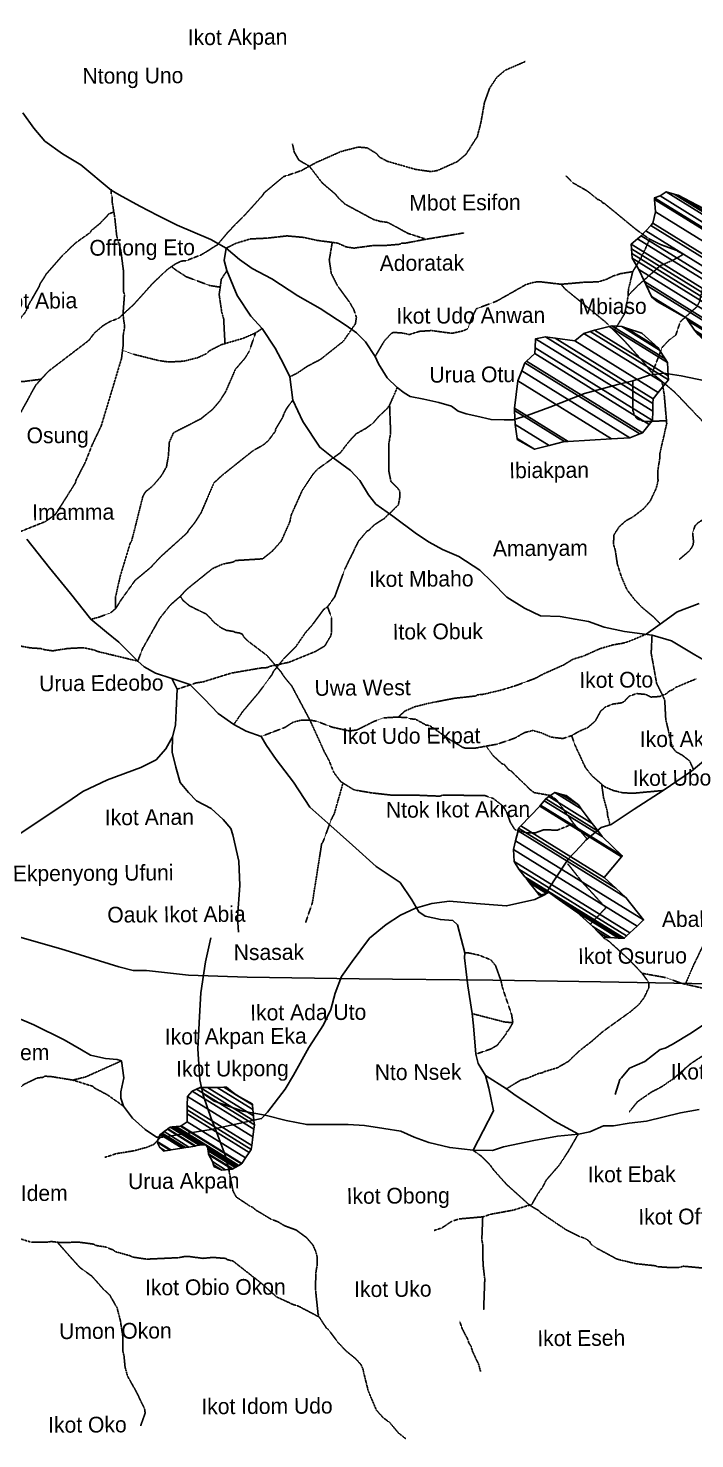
# Model space of a CAD drawing. Header units: metres. Extents: x 321186 to 621985, y 106829 to 204599.
# Drawn here: x 575230 to 583692, y 121775 to 139688 of the extents above; entities that cross this region are included whole.
import ezdxf
from ezdxf.enums import TextEntityAlignment as Align

# ---------------------------------------------------------------- set-up
doc = ezdxf.new("R2010")
doc.units = ezdxf.units.M
doc.header["$MEASUREMENT"] = 0
doc.linetypes.add('DASHED', pattern=[0.75, 0.5, -0.25])
for name, color, linetype in [('11', 7, 'CONTINUOUS'), ('14', 7, 'CONTINUOUS'), ('15', 7, 'CONTINUOUS'), ('18', 7, 'CONTINUOUS'), ('34', 7, 'CONTINUOUS')]:
    doc.layers.add(name, color=color, linetype=linetype)
doc.styles.get("Standard").update_dxf_attribs({"font": 'txt', "height": 0.2})

msp = doc.modelspace()

# ---------------------------------------------------------------- linework, layer by layer
at = {"layer": '14', "color": 1, "linetype": 'Continuous'}
msp.add_lwpolyline([(577549, 128138), (577481, 127831), (577420, 127437), (577405, 127137), (577384, 126728), (577410, 126334), (577451, 126140), (577551, 125841), (577610, 125694), (577727, 125390), (577779, 125177)], dxfattribs=at)
at = {"layer": '15', "color": 1, "linetype": 'DASHED'}
for points in [[(575113, 134767), (575325, 135155), (575487, 135332), (575998, 135722), (576069, 135816), (576173, 135905), (576258, 135958), (576380, 136006), (576568, 136178), (576813, 136450), (576999, 136626), (577102, 136696), (577174, 136730), (577236, 136736), (577431, 136812), (577630, 136936), (577778, 137111), (577997, 137334), (578208, 137568), (578227, 137599), (578472, 137803), (578692, 137877), (578888, 137983), (579199, 138121), (579419, 138178), (579533, 138168), (579648, 138098), (579691, 138050), (579785, 137999), (580141, 137896), (580342, 137867), (580427, 137881), (580676, 137993), (580787, 138086), (580932, 138313), (580976, 138486), (581022, 138744), (581088, 138927), (581180, 139064), (581284, 139153), (581537, 139263)], [(578585, 138219), (578606, 138117), (578666, 138012), (578799, 137935), (578963, 137722), (579128, 137582), (579181, 137518), (579255, 137452), (579611, 137260), (579696, 137235), (579798, 137220), (580051, 137082), (580278, 137009)], [(582059, 137811), (582149, 137722), (582328, 137620), (582458, 137515), (582507, 137492), (582520, 137471), (582548, 137460), (582944, 137134), (583105, 137018), (583262, 136939), (583448, 136871), (583547, 136814)], [(576282, 137645), (576283, 137582), (576294, 137552), (576296, 137479), (576329, 137281), (576353, 137051), (576405, 136868), (576438, 136614), (576439, 136343), (576452, 136303), (576433, 136054), (576454, 135898), (576435, 135781), (576437, 135677), (576414, 135493), (576156, 134634), (576044, 134402), (575955, 134177), (575838, 133950), (575829, 133914), (575576, 133514), (575449, 133423), (575044, 133261)], [(576317, 137354), (576258, 137332), (576138, 137206), (576031, 137118), (576016, 137092), (575831, 136961), (575669, 136806), (575460, 136567), (575378, 136437), (575371, 136412), (575237, 136178), (575197, 136086), (575135, 136008), (575047, 135828), (574987, 135672), (574935, 135606), (574846, 135338), (574673, 135052)], [(580755, 137087), (580258, 137004), (580005, 136956), (579971, 136958), (579946, 136944), (579761, 136928), (579623, 136930), (579364, 136895), (579265, 136911), (579162, 136957), (579090, 136968), (578896, 136993), (578726, 137031), (578516, 137050), (578255, 137021), (578052, 137012), (577872, 136958), (577741, 136894)], [(579090, 136968), (579052, 136745), (579077, 136573), (579158, 136415), (579314, 136201), (579365, 136111), (579396, 136017), (579385, 135936), (579231, 135713), (578939, 135481), (578772, 135394), (578646, 135308), (578551, 135261)], [(583120, 137010), (583072, 136903), (583009, 136768), (582904, 136596), (582849, 136362), (582848, 136293), (582803, 136064), (582670, 135846)], [(583547, 136814), (583417, 136743), (583254, 136672), (582947, 136398), (582848, 136293)], [(577051, 136661), (577089, 136627), (577235, 136532), (577533, 136420), (577668, 136399)], [(577752, 136609), (577681, 136499), (577654, 136303), (577686, 136085), (577711, 135998), (577728, 135682)], [(582904, 136596), (582747, 136570), (582658, 136541), (582569, 136497), (582463, 136466), (582306, 136463), (581995, 136436), (581725, 136468), (581656, 136463), (581551, 136433), (581176, 136221), (580918, 136124), (580863, 136012), (580811, 135872), (580751, 135844), (580610, 135813), (580347, 135848), (580198, 135838), (580067, 135797), (579987, 135816), (579865, 135825), (579837, 135809), (579751, 135715), (579633, 135518)], [(583832, 136507), (583775, 136318), (583755, 136220), (583721, 136153), (583509, 135961), (583452, 135791), (583366, 135728), (583277, 135632), (583152, 135307)], [(581995, 136436), (582046, 136376), (582568, 135949), (582803, 135712), (583029, 135462), (583152, 135307), (583438, 135066), (583933, 134547)], [(578116, 135818), (578036, 135586), (577980, 135495), (577861, 135357), (577738, 135075), (577664, 134957), (577569, 134845), (577421, 134727), (577074, 134550), (577021, 134430), (577009, 134253), (576985, 134117), (576918, 134001), (576812, 133876), (576719, 133801), (576685, 133740), (576542, 133172), (576526, 133153), (576399, 132732), (576336, 132456), (576340, 132318)], [(578198, 135873), (578116, 135818), (577961, 135750), (577681, 135669), (577525, 135588), (577491, 135554), (577382, 135504), (577204, 135459), (577016, 135449), (576893, 135466), (576562, 135548), (576427, 135597)], [(575394, 135230), (575168, 135201), (575073, 135200), (574963, 135177), (574779, 135109), (574673, 135052), (574459, 134899), (574300, 134799), (574054, 134706), (574006, 134676), (573555, 134480)], [(579915, 135125), (579874, 135028), (579818, 134903), (579789, 134860), (579677, 134754), (579610, 134675), (579517, 134606), (579393, 134537), (579303, 134440), (579191, 134295), (578904, 134088), (578850, 134030), (578709, 133818), (578571, 133510), (578551, 133419), (578442, 133174), (578329, 133048), (578206, 132949), (577865, 132928), (577831, 132908), (577701, 132883), (577569, 132825), (577239, 132559), (577160, 132473), (577033, 132362), (576899, 132193), (576680, 131806), (576621, 131650)], [(583275, 135204), (583304, 135041), (583336, 134666), (583250, 134292), (583249, 134228), (583222, 134065), (583226, 133941), (583205, 133851), (583128, 133685), (583046, 133588), (582912, 133485), (582819, 133433), (582732, 133356), (582666, 133254), (582660, 133134), (582684, 133055), (582710, 132879), (582762, 132718), (582833, 132555), (582929, 132430), (583020, 132335), (583175, 132206), (583255, 132121)], [(583333, 134703), (583049, 134692), (582966, 134726), (582935, 134757), (582904, 134838), (582908, 135208)], [(578589, 134964), (578519, 134871), (578476, 134794), (578461, 134746), (578372, 134599), (578365, 134566), (578279, 134452), (578215, 134396), (578084, 134322), (577693, 134011), (577588, 133914), (577425, 133535), (577343, 133407), (577260, 133305), (577252, 133283), (576908, 132973), (576784, 132839), (576587, 132676), (576403, 132419), (576340, 132318), (576277, 132264), (576126, 132208), (576024, 132182)], [(579818, 134903), (579831, 134543), (579809, 134417), (579806, 134075), (579834, 133934), (579920, 133849), (579949, 133805), (579949, 133744), (579929, 133633), (579749, 133460), (579627, 133384), (579554, 133310), (579533, 133303), (579422, 133172), (579249, 132818), (579122, 132468), (579030, 132340), (578980, 132305), (578831, 132103), (578752, 132015), (578625, 131831), (578469, 131674), (578343, 131519), (578324, 131478), (578155, 131249), (577953, 131010), (577839, 130844)], [(584142, 133605), (584070, 133589), (583940, 133529), (583744, 133415), (583697, 133372), (583665, 133281), (583677, 133162), (583668, 133116), (583625, 133051), (583494, 132940)], [(582156, 129587), (581946, 129503), (581776, 129509), (581671, 129471), (581557, 129470), (581406, 129511), (581351, 129603), (581304, 129731), (581264, 129803), (581135, 129906), (581029, 129942), (580492, 129950), (580458, 129935), (580152, 129948), (579853, 129947), (579589, 129977), (579367, 130015), (579199, 130119), (579110, 130235), (579049, 130388), (578990, 130498), (578806, 130902), (578577, 131332), (578473, 131459), (578444, 131508), (578261, 131722), (578021, 131904), (577971, 131954), (577947, 131994), (577901, 132011), (577861, 132013), (577842, 132026), (577747, 132041), (577677, 132074), (577595, 132139), (577490, 132248), (577281, 132350), (577199, 132417), (577160, 132473)], [(579030, 132340), (579081, 132201), (579082, 132021), (579071, 131971), (578996, 131844), (578878, 131773), (578538, 131635), (578301, 131585), (578263, 131568), (578186, 131563), (577807, 131498), (577447, 131386), (577366, 131375), (577120, 131294)], [(573200, 131039), (573642, 131303), (573950, 131470), (574116, 131519), (574310, 131608), (574395, 131658), (574476, 131684), (574522, 131710), (574653, 131747), (574933, 131850), (575122, 131843), (575257, 131818), (575389, 131810), (575441, 131794), (575540, 131781), (575732, 131811), (575932, 131821), (576068, 131791), (576111, 131773), (576621, 131650)], [(583076, 131993), (582858, 131901), (582781, 131878), (582656, 131857), (582485, 131807), (582281, 131715), (582144, 131674), (582032, 131604), (581768, 131486), (581666, 131431), (581428, 131342), (581248, 131286), (581013, 131230), (580931, 131221), (580912, 131208), (580644, 131179), (580304, 131113), (580135, 131070), (580011, 131016), (579935, 130946)], [(583150, 131980), (583139, 131751), (583209, 131365), (583284, 131216), (583311, 131153), (583324, 130910), (583407, 130556), (583453, 130500), (583535, 130454), (583625, 130385), (583676, 130275)], [(583709, 131425), (583436, 131311), (583408, 131284), (583375, 131275), (583328, 131234), (583248, 131201), (583135, 131194), (583071, 131227), (582956, 131238), (582863, 131208), (582800, 131141), (582769, 131121), (582653, 131105), (582555, 131066), (582498, 131015), (582427, 130887), (582334, 130807), (582224, 130759), (582129, 130704), (582018, 130667), (581868, 130685), (581743, 130740), (581636, 130769), (581534, 130744), (581404, 130671), (581188, 130597), (580914, 130547), (580779, 130545), (580748, 130555), (580598, 130643), (580326, 130832), (580281, 130838), (580147, 130912), (580081, 130918), (580040, 130933), (579911, 130939), (579743, 130930), (579613, 130882), (579401, 130776), (579309, 130763), (579091, 130811), (578899, 130884), (578806, 130902), (578693, 130901), (578590, 130873), (578488, 130808), (578186, 130693)], [(582129, 130704), (582166, 130597), (582304, 130298), (582389, 130192), (582549, 130054), (582658, 130007), (582783, 129978), (582907, 129972), (583290, 130007)], [(581044, 130570), (581132, 130450), (581242, 130349), (581273, 130338), (581331, 130269), (581359, 130256), (581599, 130022), (581654, 129980), (581860, 129944), (581936, 129890), (582150, 129594), (582326, 129392)], [(579226, 130102), (579117, 129717), (579077, 129636), (578971, 129352), (578956, 129334), (578837, 128581), (578751, 128329)], [(582510, 130088), (582534, 129916), (582581, 129746), (582585, 129693), (582616, 129570)], [(582081, 129074), (582267, 128840), (582563, 128517), (582414, 128359), (582363, 128306)], [(582536, 128136), (582601, 128094), (582854, 127864), (583024, 127686), (583110, 127567), (583107, 127499), (583050, 127377), (582981, 127288), (582870, 127194), (582530, 126950), (582379, 126818), (582232, 126705), (582084, 126565), (581947, 126486), (581779, 126436), (581756, 126421), (581718, 126418), (581570, 126355), (581484, 126330), (581300, 126219)], [(583833, 128110), (583679, 127794), (583577, 127557)], [(580771, 127948), (580820, 127945), (580951, 127917), (581103, 127857), (581163, 127784), (581231, 127595), (581250, 127508), (581368, 127156), (581383, 127058), (581322, 126955), (581303, 126942), (581293, 126911), (581184, 126772), (581105, 126725), (580913, 126660)], [(583024, 127686), (583330, 127630), (583520, 127560), (583828, 127489)], [(580865, 127174), (581272, 127069), (581383, 127058)], [(584086, 126784), (583776, 126627), (583645, 126542), (583425, 126350), (583270, 126244), (583138, 126175), (582966, 126056), (582860, 125926)], [(576412, 126573), (575958, 126370), (575796, 126330)], [(576439, 125999), (576236, 126142), (576073, 126228), (576052, 126250), (575796, 126330), (575519, 126375), (575440, 126379), (575415, 126364), (575349, 126358), (575182, 126279), (574986, 126140), (574938, 126122), (574726, 125994), (574610, 125965), (574583, 125945), (574457, 125921), (574300, 125922), (573938, 125953), (573714, 126005), (573413, 126097), (573374, 126119), (573014, 126213), (572735, 126311), (572315, 126428)], [(576915, 125607), (576824, 125514), (576741, 125478), (576571, 125432), (576349, 125396), (576203, 125349)], [(582214, 125645), (582085, 125423), (581971, 125249), (581805, 125058), (581766, 124979), (581695, 124878), (581623, 124751), (581386, 124678), (581106, 124627), (581000, 124593), (580701, 124567), (580604, 124535), (580481, 124452), (580383, 124421)], [(583815, 123941), (583551, 123966), (583492, 123952), (583397, 123948), (583219, 123960), (583193, 123972), (582942, 123999), (582706, 124056), (582440, 124199), (582377, 124245), (582356, 124282), (582295, 124322), (582229, 124343), (582050, 124434), (581737, 124646), (581717, 124669), (581595, 124742), (581305, 125003), (581138, 125189), (581091, 125256), (580987, 125360), (580877, 125439)], [(577779, 125177), (577829, 124925), (577870, 124846), (578049, 124726), (578073, 124719), (578120, 124679), (578313, 124564), (578399, 124531), (578487, 124479), (578631, 124426), (578764, 124329), (578846, 124233), (578881, 124152), (578899, 124081), (578899, 123989), (578880, 123873), (578878, 123663), (578909, 123366), (578924, 123321), (579015, 123181), (579044, 123158), (579159, 123003), (579264, 122891), (579378, 122799), (579451, 122723), (579475, 122674), (579546, 122385), (579650, 122139), (579736, 122043), (579821, 121979), (579932, 121847), (580025, 121775)], [(581000, 124593), (580989, 124304), (581002, 124225), (581004, 123990), (581026, 123802), (581012, 123411)], [(578924, 123321), (578665, 123457), (578590, 123481), (578383, 123577), (578180, 123757), (577828, 124033), (577759, 124049), (577738, 124065), (577575, 124078), (577446, 124066), (577286, 124088), (577208, 124088), (577143, 124075), (576735, 124056), (576561, 124081), (576521, 124100), (576342, 124149), (576304, 124174), (576209, 124211), (576088, 124230), (576064, 124246), (575886, 124270), (575615, 124269), (575523, 124280), (575462, 124270), (575270, 124271), (575028, 124345)], [(575600, 124271), (575721, 124133), (575884, 123951), (576033, 123843), (576036, 123842), (576182, 123677), (576266, 123599), (576359, 123435), (576401, 123269), (576432, 123061), (576433, 122878), (576446, 122827), (576459, 122687), (576491, 122570), (576599, 122378), (576709, 122151), (576714, 122099), (576657, 121939)], [(580707, 123272), (580737, 123179), (580812, 123033), (580823, 122994), (580853, 122947), (580872, 122880), (580946, 122727), (580973, 122629)]]:
    msp.add_lwpolyline(points, dxfattribs=at)
at = {"layer": '15', "color": 1, "linetype": 'Continuous'}
for points in [[(581566, 134768), (581388, 134715), (581273, 134714), (581106, 134718), (580927, 134759), (580788, 134789), (580690, 134826), (580603, 134888), (580442, 134934), (580252, 134975), (580078, 135010), (580003, 135057), (579915, 135125), (579789, 135249), (579678, 135427), (579633, 135518), (579510, 135703), (579399, 135818), (579266, 135911), (578937, 136129), (578653, 136290), (578324, 136507), (578075, 136637), (577913, 136751), (577741, 136894), (577549, 137005), (577122, 137186), (576875, 137311), (576648, 137429), (576384, 137573), (576282, 137633), (575898, 137952), (575666, 138092), (575441, 138253), (575301, 138420), (575162, 138613)], [(577741, 136894), (577719, 136737), (577752, 136609), (577884, 136293), (578058, 136032), (578198, 135873), (578366, 135626), (578476, 135416), (578551, 135261), (578589, 134964), (578717, 134694), (578932, 134366), (579100, 134231), (579320, 134070), (579441, 133945), (579552, 133762), (579645, 133642), (579859, 133492), (580160, 133268), (580322, 133159), (580489, 133066), (580697, 132979), (580963, 132807), (581120, 132651), (581305, 132464), (581531, 132324), (581733, 132226), (581983, 132219), (582173, 132183), (582341, 132153), (582543, 132081), (582802, 132025), (583150, 131980), (583396, 131908), (583691, 131732), (584020, 131545)], [(581566, 134768), (581852, 134874), (582294, 135050), (582714, 135163), (582908, 135208), (583116, 135280), (583301, 135308), (583520, 135272), (583825, 135211), (584374, 135037), (584732, 134919), (585026, 134805)], [(580877, 125439), (581007, 125687), (581139, 125939), (581079, 126228), (581036, 126387), (580943, 126539), (580913, 126660), (580882, 127018), (580865, 127174), (580812, 127527), (580768, 127884), (580771, 127948), (580681, 128302), (580622, 128355), (580463, 128369), (580271, 128413), (580187, 128466), (580102, 128617), (579950, 128837), (579648, 129041), (579345, 129312), (579034, 129592), (578807, 129796), (578596, 130114), (578376, 130402), (578256, 130578), (578186, 130693), (577995, 130759), (577839, 130844), (577643, 130984), (577466, 131166), (577281, 131355), (577054, 131429), (576845, 131497), (576702, 131579), (576621, 131650), (576382, 131889), (576223, 132017), (576024, 132182), (575768, 132509), (575498, 132834), (575211, 133197)], [(583076, 131993), (583255, 132121), (583467, 132275), (583748, 132381)], [(577054, 131429), (577120, 131294), (577106, 131023), (577100, 130839), (577062, 130690), (577057, 130494), (577104, 130304), (577157, 130108), (577263, 129984), (577368, 129877), (577552, 129777), (577703, 129641), (577802, 129523), (577828, 129446), (577902, 129108), (577917, 128799), (577887, 128395), (577901, 128210)], [(572805, 130083), (573077, 129862), (573367, 129644), (573577, 129473), (573741, 129396), (573957, 129320), (574167, 129209), (574397, 129115), (574560, 129110), (574684, 129129), (575075, 129429), (575720, 129855), (575922, 129993), (576235, 130144), (576659, 130301), (576854, 130397), (576978, 130535), (577062, 130690)], [(575071, 127128), (575302, 127030), (575685, 126843), (575905, 126713), (576021, 126645), (576114, 126625), (576212, 126605), (576357, 126590), (576412, 126573), (576445, 126359), (576405, 126180), (576406, 126102), (576439, 125999), (576552, 125845), (576715, 125704), (576860, 125605), (576940, 125606), (577552, 125704), (577904, 125780), (578193, 125840), (578267, 125924), (578491, 126214), (578599, 126394), (578794, 126742), (578978, 127030), (579070, 127225), (579126, 127435), (579206, 127646), (579343, 127836), (579561, 128132), (579773, 128306), (579958, 128423), (580148, 128513), (580355, 128573), (580580, 128600), (580916, 128571), (581303, 128542), (581661, 128623), (581793, 128687), (581902, 128861), (582085, 129135), (582240, 129299), (582309, 129378), (582504, 129537), (582631, 129574), (582924, 129771), (583293, 130009), (583649, 130253), (583931, 130486)], [(582214, 125645), (581910, 125807), (581633, 125995), (581423, 126131), (581300, 126219), (581036, 126387)], [(583746, 125955), (583512, 125916), (583078, 125807), (582861, 125783), (582660, 125751), (582535, 125750), (582360, 125673), (582214, 125645), (581950, 125617), (581649, 125562), (581265, 125484), (581123, 125437), (580877, 125439), (580582, 125472), (580314, 125538), (580129, 125606), (579962, 125681), (579744, 125717), (579501, 125754), (579292, 125768), (579008, 125766), (578765, 125765), (578505, 125816), (578237, 125883), (577953, 125934), (577592, 126061), (577449, 126159)]]:
    msp.add_lwpolyline(points, dxfattribs=at)
at = {"layer": '18', "color": 143, "linetype": 'Continuous'}
msp.add_lwpolyline([(583856, 127071), (583651, 126929), (583407, 126780), (583317, 126737), (583251, 126717), (583060, 126566), (582865, 126483), (582764, 126358), (582739, 126338), (582682, 126147)], dxfattribs=at)
at = {"layer": '34', "color": 181, "linetype": 'Continuous'}
msp.add_lwpolyline([(563338, 125251), (565158, 125982), (566225, 126422), (566596, 126575), (567193, 126684), (567469, 126731), (568719, 126963), (570400, 127316), (571328, 127523), (573215, 127972), (573691, 128075), (573826, 128204), (574478, 128327), (575645, 127996), (576380, 127768), (576561, 127723), (576732, 127720), (577265, 127664), (578009, 127637), (579431, 127614), (581129, 127597), (582495, 127578), (584587, 127541)], dxfattribs=at)

# ---------------------------------------------------------------- texts
at = {"layer": '11', "color": 7, "linetype": 'Continuous'}
for s, height, rotation, p in [('Ikot Akpan', 200.3, 0.3666, (577888, 139551)), ('Ntong Uno', 200.3, 0.3663, (576559, 139056)), ('Mbot Esifon', 200.28, 0.3653, (580775, 137479)), ('Offiong Eto', 200.27, 0.3649, (576677, 136878)), ('Adoratak', 200.3, 0.3648, (580228, 136711)), ('Ikot Abia', 200.3, 0.3645, (575331, 136231)), ('Ikot Udo Anwan', 200.28, 0.3644, (580848, 136044)), ('Mbiaso', 200.3, 0.3645, (582650, 136161)), ('Urua Otu', 200.3, 0.3639, (580867, 135290)), ('Uruk Osung', 200.3, 0.3634, (575284, 134492)), ('Ibiakpan', 200.3, 0.3632, (581843, 134051)), ('Imamma', 200.3, 0.3628, (575801, 133542)), ('Amanyam', 200.3, 0.3625, (581732, 133055)), ('Ikot Mbaho', 200.3, 0.3623, (580221, 132700)), ('Itok Obuk', 200.3, 0.3619, (580429, 132031)), ('Urua Edeobo', 200.27, 0.3615, (576158, 131376)), ('Ikot Oto', 200.3, 0.3615, (582695, 131417)), ('Uwa West', 200.3, 0.3614, (579475, 131312)), ('Ikot Udo Ekpat', 200.28, 0.361, (580092, 130677)), ('Ikot Akpan Abia', 200.29, 0.361, (583933, 130639)), ('Ikot Ubo', 200.3, 0.3607, (583403, 130172)), ('Ntok Ikot Akran', 200.28, 0.3605, (580687, 129770)), ('Ikot Anan', 200.3, 0.3604, (576768, 129673)), ('Ekpenyong Ufuni', 200.27, 0.3599, (576054, 128935)), ('Oauk Ikot Abia', 200.27, 0.3596, (577112, 128439)), ('Abakpo', 200.3, 0.3596, (583729, 128351)), ('Nsasak', 200.3, 0.3593, (578285, 127959)), ('Ikot Osuruo', 200.29, 0.3593, (582901, 127912)), ('Ikot Ada Uto', 200.28, 0.3588, (578785, 127195)), ('Ikot Akpan Eka', 200.27, 0.3586, (577865, 126862)), ('Ikot Ndem', 200.3, 0.3585, (574888, 126684)), ('Ikot Ukpong', 200.28, 0.3584, (577823, 126452)), ('Nto Nsek', 200.3, 0.3584, (580180, 126436)), ('Ikot Udo Inam', 200.29, 0.3584, (584222, 126445)), ('Ikot Ebak', 200.3, 0.3576, (582891, 125138)), ('Urua Akpan', 200.3, 0.3575, (577205, 125025)), ('Ikot Idem', 200.3, 0.3574, (575180, 124898)), ('Ikot Obong', 200.3, 0.3574, (579927, 124837)), ('Ikot Offiong', 200.29, 0.3572, (583660, 124573)), ('Ikot Obio Okon', 200.27, 0.3567, (577606, 123705)), ('Ikot Uko', 200.3, 0.3566, (579859, 123681)), ('Umon Okon', 200.3, 0.3563, (576337, 123149)), ('Ikot Eseh', 200.3, 0.3562, (582251, 123058)), ('Ikot Idom Udo', 200.28, 0.3557, (578261, 122195)), ('Ikot Oko', 200.3, 0.3556, (575981, 121958))]:
    msp.add_text(s, height=height, rotation=rotation, dxfattribs=at).set_placement(p, align=Align.MIDDLE)

# ---------------------------------------------------------------- meshes
at = {"layer": '11', "color": 253, "linetype": 'Continuous'}
mesh = msp.add_polyface(dxfattribs=at)
corners = [(584324, 135364), (584417, 135312), (584313, 135376), (584436, 135312), (584290, 135402), (583850, 135675), (584520, 135313), (584185, 135520), (583738, 135797), (584521, 135313), (583737, 135799), (584536, 135326), (583688, 135852), (584581, 135368), (583608, 135971), (583213, 136216), (584593, 135379), (583586, 136004), (583535, 136036), (583144, 136278), (584595, 135381), (583583, 136009), (583142, 136282), (584660, 135441), (583074, 136424), (584681, 135460), (583052, 136470), (584685, 135566), (582980, 136623), (584689, 135659), (582899, 136769), (584691, 135712), (582895, 136826), (584737, 135744), (582890, 136888), (584777, 135774), (582886, 136947), (584863, 135839), (582967, 137014), (584867, 135902), (583012, 137052), (584873, 135996), (583070, 137114), (584665, 136235), (583135, 137184), (584635, 136296), (583161, 137210), (584521, 136535), (583194, 137357), (584419, 136747), (583183, 137514), (584402, 136779), (583182, 137535), (583251, 137557), (584349, 136876), (583251, 137557), (583331, 137610), (584265, 137031), (583432, 137582), (583955, 137257), (584236, 137083), (583481, 137569), (583893, 137313), (584020, 137234), (584222, 137109), (583793, 137403), (584126, 137197), (584199, 137151), (584186, 137175)]
mesh.append_faces([[corners[k] for k in face] for face in [(0, 0, 1, 2), (2, 1, 3, 4), (5, 5, 7, 8), (4, 3, 6, 7), (8, 6, 9, 10), (10, 9, 11, 12), (12, 11, 13, 14), (15, 15, 18, 19), (14, 13, 16, 17), (19, 18, 21, 22), (17, 16, 20, 21), (22, 20, 23, 24), (24, 23, 25, 26), (26, 25, 27, 28), (28, 27, 29, 30), (30, 29, 31, 32), (32, 31, 33, 34), (34, 33, 35, 36), (36, 35, 37, 38), (38, 37, 39, 40), (40, 39, 41, 42), (42, 41, 43, 44), (44, 43, 45, 46), (46, 45, 47, 48), (48, 47, 49, 50), (50, 49, 51, 52), (52, 51, 54, 55), (53, 54, 57, 56), (56, 57, 60, 58), (58, 59, 62, 61), (59, 60, 64, 63), (61, 62, 65, 65), (63, 64, 67, 66), (66, 67, 68, 68)]], dxfattribs={"vtx0": -1, "vtx2": -1, "color": 253})
mesh = msp.add_polyface(dxfattribs=at)
corners = [(581439, 134466), (581658, 134341), (581437, 134478), (581843, 134388), (581414, 134654), (582038, 134438), (581404, 134831), (582084, 134441), (581402, 134863), (582635, 134472), (581446, 135209), (582867, 134485), (581495, 135336), (582995, 134536), (581536, 135440), (583028, 134549), (581558, 135460), (583114, 134657), (581662, 135556), (583154, 134707), (581666, 135629), (583158, 134824), (581672, 135745), (583161, 134922), (581799, 135767), (583163, 134979), (581920, 135750), (583228, 135060), (582168, 135717), (583317, 135171), (582283, 135812), (583358, 135221), (582365, 135837), (583355, 135275), (582421, 135855), (583345, 135441), (582605, 135900), (583315, 135489), (582639, 135908), (582766, 135899), (583246, 135601), (582766, 135899), (582824, 135880), (583228, 135629), (583020, 135816)]
mesh.append_faces([[corners[k] for k in face] for face in [(0, 0, 1, 2), (2, 1, 3, 4), (4, 3, 5, 6), (6, 5, 7, 8), (8, 7, 9, 10), (10, 9, 11, 12), (12, 11, 13, 14), (14, 13, 15, 16), (16, 15, 17, 18), (18, 17, 19, 20), (20, 19, 21, 22), (22, 21, 23, 24), (24, 23, 25, 26), (26, 25, 27, 28), (28, 27, 29, 30), (30, 29, 31, 32), (32, 31, 33, 34), (34, 33, 35, 36), (36, 35, 37, 38), (38, 37, 40, 41), (39, 40, 43, 42), (42, 43, 44, 44)]], dxfattribs={"vtx0": -1, "vtx2": -1, "color": 253})
mesh = msp.add_polyface(dxfattribs=at)
corners = [(582531, 128145), (582578, 128142), (582462, 128214), (581721, 128674), (582624, 128140), (582397, 128280), (581748, 128682), (581682, 128723), (582723, 128134), (582195, 128462), (581809, 128701), (581596, 128833), (582751, 128133), (581969, 128618), (581826, 128706), (581572, 128864), (582776, 128132), (581842, 128711), (581550, 128892), (582796, 128131), (581533, 128913), (582827, 128160), (581460, 129007), (582867, 128198), (581401, 129106), (582959, 128285), (581389, 129258), (583042, 128363), (581417, 129370), (582815, 128649), (581448, 129497), (582692, 128765), (581456, 129531), (582543, 128904), (581485, 129560), (582763, 129167), (581725, 129810), (582772, 129178), (581734, 129821), (582517, 129423), (581782, 129878), (582469, 129485), (581800, 129900), (582389, 129589), (581840, 129930), (581914, 129984), (582250, 129776), (581914, 129984), (581991, 129962), (582215, 129824), (582059, 129943)]
mesh.append_faces([[corners[k] for k in face] for face in [(0, 0, 1, 2), (3, 3, 6, 7), (2, 1, 4, 5), (7, 6, 10, 11), (5, 4, 8, 9), (11, 10, 14, 15), (9, 8, 12, 13), (15, 14, 17, 18), (13, 12, 16, 17), (18, 16, 19, 20), (20, 19, 21, 22), (22, 21, 23, 24), (24, 23, 25, 26), (26, 25, 27, 28), (28, 27, 29, 30), (30, 29, 31, 32), (32, 31, 33, 34), (34, 33, 35, 36), (36, 35, 37, 38), (38, 37, 39, 40), (40, 39, 41, 42), (42, 41, 43, 44), (44, 43, 46, 47), (45, 46, 49, 48), (48, 49, 50, 50)]], dxfattribs={"vtx0": -1, "vtx2": -1, "color": 253})
mesh = msp.add_polyface(dxfattribs=at)
corners = [(576949, 125427), (576967, 125430), (576899, 125472), (577026, 125440), (576865, 125540), (577041, 125443), (576868, 125550), (577185, 125466), (576906, 125640), (577586, 125233), (577205, 125470), (576917, 125648), (577687, 125188), (577580, 125254), (577227, 125473), (576930, 125657), (577734, 125191), (577569, 125294), (577268, 125480), (576954, 125675), (577820, 125197), (577524, 125380), (577343, 125492), (576997, 125707), (577827, 125201), (577518, 125392), (577354, 125494), (577003, 125711), (577858, 125219), (577513, 125432), (577401, 125502), (577031, 125732), (577873, 125228), (577511, 125453), (577425, 125506), (577057, 125735), (577885, 125235), (577509, 125468), (577448, 125506), (577076, 125737), (577904, 125246), (577484, 125506), (577107, 125740), (577937, 125266), (577162, 125746), (577941, 125272), (577173, 125748), (577989, 125342), (577248, 125801), (578036, 125411), (577247, 125900), (578061, 125449), (577247, 125954), (578068, 125498), (577247, 126007), (578082, 125608), (577254, 126121), (578094, 125705), (577312, 126190), (578101, 125761), (577368, 126216), (577412, 126236), (578096, 125812), (577412, 126236), (577504, 126237), (578090, 125874), (577630, 126237), (578081, 125957), (577715, 126238), (577873, 126140), (578076, 126014), (577734, 126238), (577797, 126199), (578074, 126027), (577747, 126238)]
mesh.append_faces([[corners[k] for k in face] for face in [(0, 0, 1, 2), (2, 1, 3, 4), (4, 3, 5, 6), (6, 5, 7, 8), (8, 7, 10, 11), (11, 10, 14, 15), (9, 9, 12, 13), (15, 14, 18, 19), (13, 12, 16, 17), (19, 18, 22, 23), (17, 16, 20, 21), (23, 22, 26, 27), (21, 20, 24, 25), (27, 26, 30, 31), (25, 24, 28, 29), (31, 30, 34, 35), (29, 28, 32, 33), (35, 34, 38, 39), (33, 32, 36, 37), (39, 38, 41, 42), (37, 36, 40, 41), (42, 40, 43, 44), (44, 43, 45, 46), (46, 45, 47, 48), (48, 47, 49, 50), (50, 49, 51, 52), (52, 51, 53, 54), (54, 53, 55, 56), (56, 55, 57, 58), (58, 57, 59, 60), (60, 59, 62, 63), (61, 62, 65, 64), (64, 65, 67, 66), (66, 67, 70, 68), (68, 69, 72, 71), (69, 70, 73, 73), (71, 72, 74, 74)]], dxfattribs={"vtx0": -1, "vtx2": -1, "color": 253})

doc.saveas('drawing.dxf')
